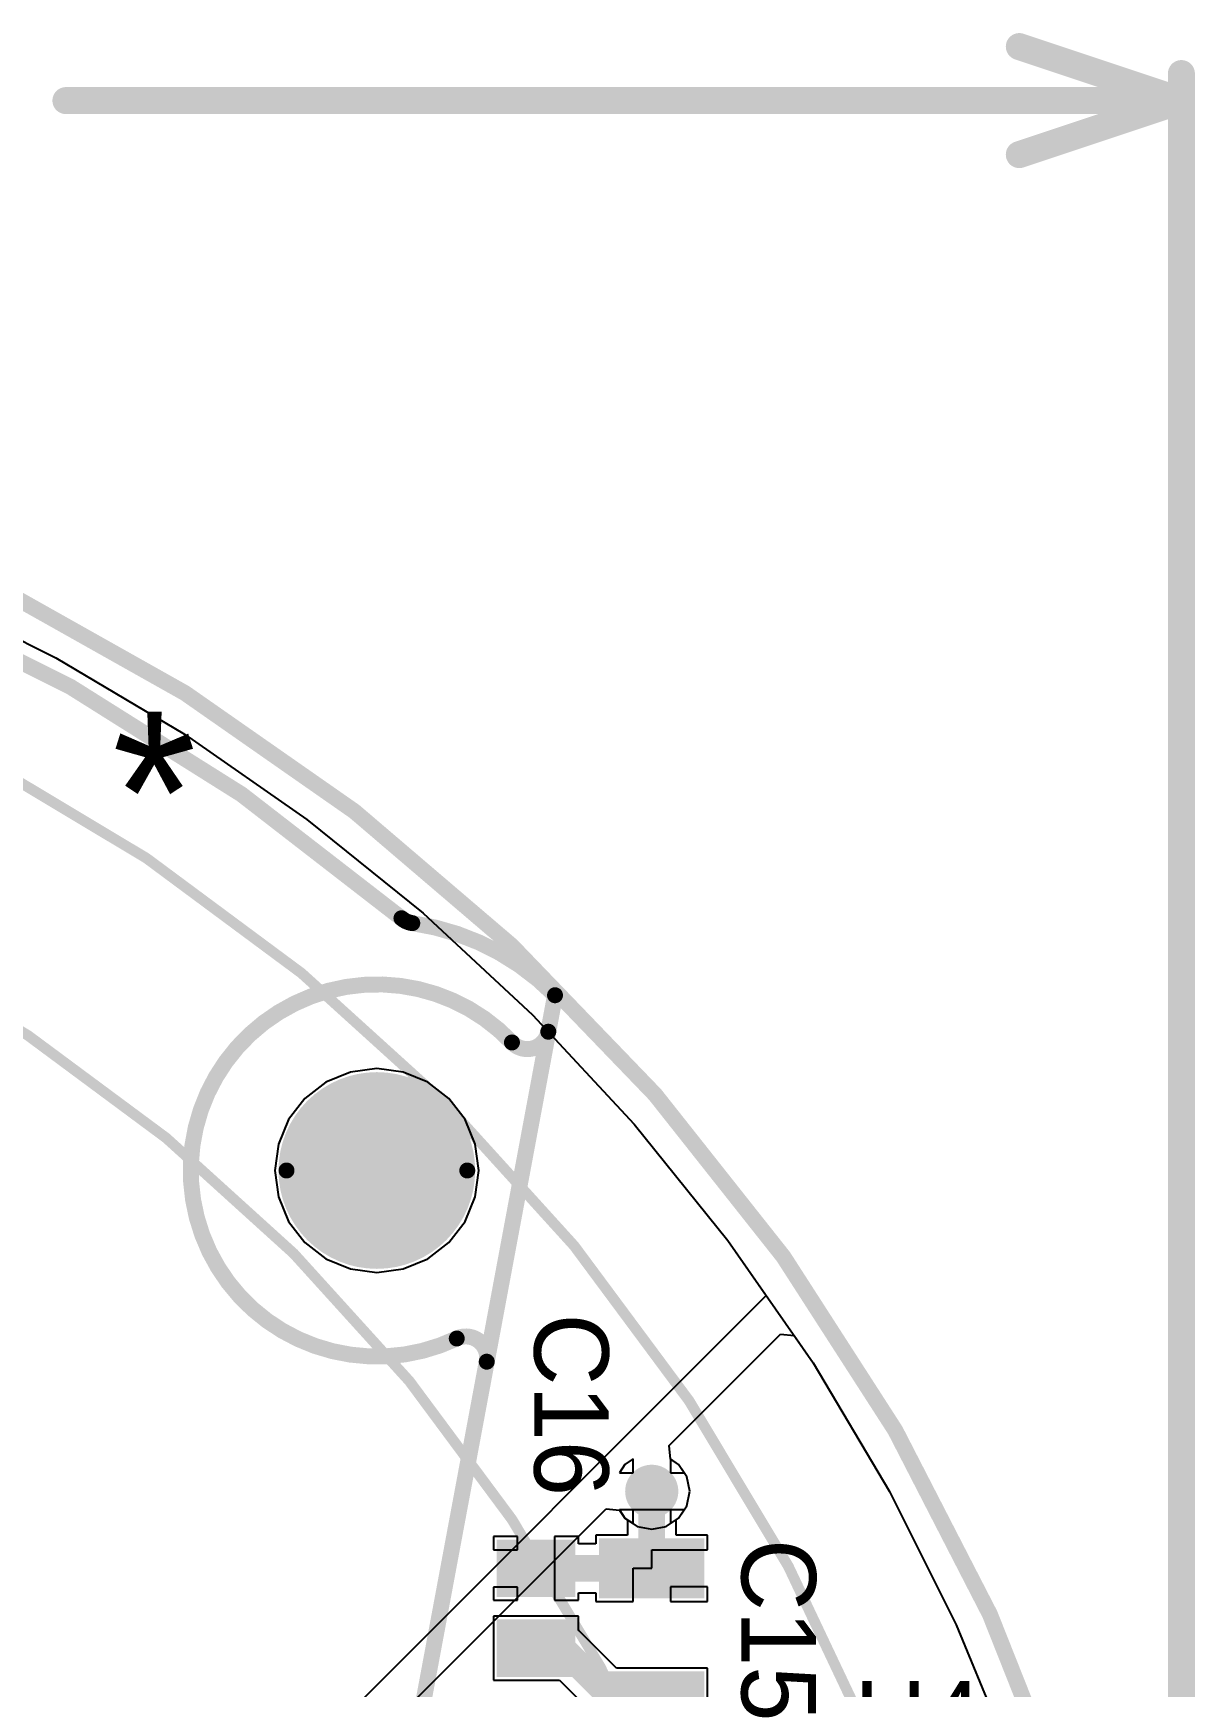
# Model space of a CAD drawing. Header units: millimetres. Extents: x 80 to 196, y 80 to 246.
# Drawn here: x 109.21 to 120.14, y 107.59 to 123.14 of the extents above; entities that cross this region are included whole.
import ezdxf

# ---------------------------------------------------------------- set-up
doc = ezdxf.new("R2010")
doc.units = ezdxf.units.MM
for name, color, linetype in [('BottomLayer', 5, 'Continuous'), ('BottomSolder', 6, 'Continuous'), ('DrillDrawing', 1, 'Continuous'), ('KeepOutLayer', 6, 'Continuous'), ('Mechanical1', 6, 'Continuous'), ('Mechanical15', 56, 'Continuous'), ('MidLayer1', 16, 'Continuous'), ('MidLayer2', 76, 'Continuous'), ('MultiLayer', 9, 'Continuous'), ('PadHoleLayer', 156, 'Continuous'), ('TopLayer', 1, 'Continuous'), ('TopOverlay', 2, 'Continuous'), ('TopPaste', 8, 'Continuous'), ('TopSolder', 216, 'Continuous'), ('ViaHoleLayer', 16, 'Continuous')]:
    doc.layers.add(name, color=color, linetype=linetype)

msp = doc.modelspace()

# ---------------------------------------------------------------- linework, layer by layer
at = {"layer": 'BottomLayer'}
for p, q in [((108.172, 117.893), (109.427, 117.265)), ((109.427, 117.265), (110.635, 116.548)), ((110.635, 116.548), (111.788, 115.747)), ((111.788, 115.747), (112.882, 114.866)), ((112.882, 114.866), (113.909, 113.909)), ((113.909, 113.909), (114.866, 112.882)), ((112.445, 113.403), (112.197, 113.371)), ((112.693, 113.371), (112.445, 113.403)), ((111.966, 113.275), (111.767, 113.123)), ((112.197, 113.371), (111.966, 113.275)), ((112.924, 113.275), (112.693, 113.371)), ((113.123, 113.123), (112.924, 113.275)), ((111.767, 113.123), (111.615, 112.924)), ((113.275, 112.924), (113.123, 113.123)), ((111.615, 112.924), (111.519, 112.693)), ((113.371, 112.693), (113.275, 112.924)), ((114.866, 112.882), (115.747, 111.788)), ((111.519, 112.693), (111.487, 112.445)), ((113.403, 112.445), (113.371, 112.693)), ((111.487, 112.445), (111.519, 112.197)), ((113.371, 112.197), (113.403, 112.445)), ((111.519, 112.197), (111.615, 111.966)), ((113.275, 111.966), (113.371, 112.197)), ((111.615, 111.966), (111.767, 111.767)), ((113.123, 111.767), (113.275, 111.966)), ((111.767, 111.767), (111.966, 111.615)), ((112.924, 111.615), (113.123, 111.767)), ((115.747, 111.788), (116.548, 110.635)), ((111.966, 111.615), (112.197, 111.519)), ((112.197, 111.519), (112.445, 111.487)), ((112.445, 111.487), (112.693, 111.519)), ((112.693, 111.519), (112.924, 111.615)), ((116.548, 110.635), (117.265, 109.427)), ((114.778, 109.68), (114.726, 109.603)), ((114.855, 109.732), (114.778, 109.68)), ((114.855, 109.603), (114.855, 109.732)), ((115.283, 109.68), (115.205, 109.732)), ((115.205, 109.732), (115.205, 109.603)), ((115.334, 109.603), (115.283, 109.68)), ((114.726, 109.603), (114.855, 109.603)), ((115.205, 109.603), (115.334, 109.603)), ((117.265, 109.427), (117.893, 108.172)), ((114.855, 109.253), (114.726, 109.253)), ((114.726, 109.253), (114.778, 109.176)), ((114.855, 109.124), (114.855, 109.253)), ((115.334, 109.253), (115.205, 109.253)), ((115.205, 109.253), (115.205, 109.124)), ((115.283, 109.176), (115.334, 109.253)), ((114.778, 109.176), (114.855, 109.124)), ((115.205, 109.124), (115.283, 109.176)), ((117.893, 108.172), (118.431, 106.874))]:
    msp.add_line(p, q, dxfattribs=at)
for points, const_width in [([(112.145, 112.445, 1), (112.745, 112.445, 1)], 0.6), ([(114.905, 109.428, 1), (115.155, 109.428, 1)], 0.25)]:
    msp.add_lwpolyline(points, format="xyb", close=True, dxfattribs=dict(at, const_width=const_width))
at = {"layer": 'BottomSolder', "const_width": 0.67}
msp.add_lwpolyline([(112.11, 112.445, 1), (112.78, 112.445, 1)], format="xyb", close=True, dxfattribs=at)
at = {"layer": 'DrillDrawing', "const_width": 0.254}
for points in [[(118.487, 123.014), (120.011, 122.506)], [(120.011, 100), (120.011, 122.76)], [(109.522, 122.506), (120.011, 122.506)], [(118.487, 121.998), (120.011, 122.506)]]:
    msp.add_lwpolyline(points, dxfattribs=at)
at = {"layer": 'DrillDrawing'}
for points, const_width in [([(118.423, 123.014, 1), (118.55, 123.014, 1)], 0.127), ([(119.947, 122.76, 1), (120.074, 122.76, 1)], 0.127), ([(109.458, 122.506, 1), (109.585, 122.506, 1)], 0.127), ([(119.947, 122.506, 1), (120.074, 122.506, 1)], 0.127), ([(119.947, 122.506, 1), (120.074, 122.506, 1)], 0.127), ([(119.947, 122.506, 1), (120.074, 122.506, 1)], 0.127), ([(118.423, 121.998, 1), (118.55, 121.998, 1)], 0.127), ([(114.98, 109.428, 1), (115.08, 109.428, 1)], 0.1)]:
    msp.add_lwpolyline(points, format="xyb", close=True, dxfattribs=dict(at, const_width=const_width))
at = {"layer": 'DrillDrawing', "const_width": 0.15}
msp.add_lwpolyline([(83.225, 110.891, -1.632083), (101.044, 80.027)], format="xyb", dxfattribs=at)
at = {"layer": 'KeepOutLayer', "const_width": 0.15}
msp.add_lwpolyline([(83.225, 110.891, -1.632083), (101.044, 80.027)], format="xyb", dxfattribs=at)
at = {"layer": 'Mechanical1', "const_width": 0.15}
for points in [[(83.225, 110.891, -1.632083), (101.044, 80.027)], [(88.057, 115.415, -0.355672), (112.677, 114.817)], [(112.778, 114.771, -0.142307), (112.677, 114.817)], [(112.778, 114.771, -0.164375), (114.121, 114.093)], [(113.196, 110.865, -1.961712), (113.715, 113.649)], [(114.057, 113.75, -0.612673), (113.715, 113.649)], [(113.196, 110.865, -0.612673), (113.479, 110.647)]]:
    msp.add_lwpolyline(points, format="xyb", dxfattribs=at)
at = {"layer": 'Mechanical1'}
for points, const_width in [([(112.639, 114.817, 1), (112.714, 114.817, 1)], 0.075), ([(112.639, 114.817, 1), (112.714, 114.817, 1)], 0.075), ([(112.741, 114.771, 1), (112.816, 114.771, 1)], 0.075), ([(112.741, 114.771, 1), (112.816, 114.771, 1)], 0.075), ([(114.083, 114.093, 1), (114.158, 114.093, 1)], 0.075), ([(114.083, 114.093, 1), (114.158, 114.093, 1)], 0.075), ([(113.678, 113.649, 1), (113.753, 113.649, 1)], 0.075), ([(113.678, 113.649, 1), (113.753, 113.649, 1)], 0.075), ([(114.02, 113.75, 1), (114.095, 113.75, 1)], 0.075), ([(113.295, 112.445, 1), (111.595, 112.445, 1)], 0.15), ([(111.558, 112.445, 1), (111.633, 112.445, 1)], 0.075), ([(113.258, 112.445, 1), (113.333, 112.445, 1)], 0.075), ([(113.159, 110.865, 1), (113.234, 110.865, 1)], 0.075), ([(113.159, 110.865, 1), (113.234, 110.865, 1)], 0.075), ([(113.441, 110.647, 1), (113.516, 110.647, 1)], 0.075)]:
    msp.add_lwpolyline(points, format="xyb", close=True, dxfattribs=dict(at, const_width=const_width))
at = {"layer": 'Mechanical1', "const_width": 0.15}
msp.add_lwpolyline([(110.718, 95.835), (114.121, 114.093)], dxfattribs=at)
at = {"layer": 'Mechanical15', "const_width": 0.1}
for points in [[(118.5, 100, 1), (81.5, 100, 1)], [(116.495, 100, 1), (83.505, 100, 1)]]:
    msp.add_lwpolyline(points, format="xyb", close=True, dxfattribs=at)
at = {"layer": 'MidLayer1'}
for p, q in [((108.172, 117.893), (109.427, 117.265)), ((109.427, 117.265), (110.635, 116.548)), ((110.635, 116.548), (111.788, 115.747)), ((111.788, 115.747), (112.882, 114.866)), ((112.882, 114.866), (113.909, 113.909)), ((113.909, 113.909), (114.866, 112.882)), ((112.445, 113.403), (112.197, 113.371)), ((112.693, 113.371), (112.445, 113.403)), ((111.966, 113.275), (111.767, 113.123)), ((112.197, 113.371), (111.966, 113.275)), ((112.924, 113.275), (112.693, 113.371)), ((113.123, 113.123), (112.924, 113.275)), ((111.767, 113.123), (111.615, 112.924)), ((113.275, 112.924), (113.123, 113.123)), ((111.615, 112.924), (111.519, 112.693)), ((113.371, 112.693), (113.275, 112.924)), ((114.866, 112.882), (115.747, 111.788)), ((111.519, 112.693), (111.487, 112.445)), ((113.403, 112.445), (113.371, 112.693)), ((111.487, 112.445), (111.519, 112.197)), ((113.371, 112.197), (113.403, 112.445)), ((111.519, 112.197), (111.615, 111.966)), ((113.275, 111.966), (113.371, 112.197)), ((111.615, 111.966), (111.767, 111.767)), ((113.123, 111.767), (113.275, 111.966)), ((111.767, 111.767), (111.966, 111.615)), ((112.924, 111.615), (113.123, 111.767)), ((115.747, 111.788), (116.548, 110.635)), ((111.966, 111.615), (112.197, 111.519)), ((112.197, 111.519), (112.445, 111.487)), ((112.445, 111.487), (112.693, 111.519)), ((112.693, 111.519), (112.924, 111.615)), ((116.548, 110.635), (117.265, 109.427)), ((114.778, 109.68), (114.726, 109.603)), ((114.855, 109.732), (114.778, 109.68)), ((114.855, 109.603), (114.855, 109.732)), ((115.283, 109.68), (115.205, 109.732)), ((115.205, 109.732), (115.205, 109.603)), ((115.334, 109.603), (115.283, 109.68)), ((114.726, 109.603), (114.855, 109.603)), ((115.205, 109.603), (115.334, 109.603)), ((117.265, 109.427), (117.893, 108.172)), ((114.855, 109.253), (114.726, 109.253)), ((114.726, 109.253), (114.778, 109.176)), ((114.855, 109.124), (114.855, 109.253)), ((115.334, 109.253), (115.205, 109.253)), ((115.205, 109.253), (115.205, 109.124)), ((115.283, 109.176), (115.334, 109.253)), ((114.778, 109.176), (114.855, 109.124)), ((115.205, 109.124), (115.283, 109.176)), ((117.893, 108.172), (118.431, 106.874))]:
    msp.add_line(p, q, dxfattribs=at)
for points, const_width in [([(112.145, 112.445, 1), (112.745, 112.445, 1)], 0.6), ([(114.905, 109.428, 1), (115.155, 109.428, 1)], 0.25)]:
    msp.add_lwpolyline(points, format="xyb", close=True, dxfattribs=dict(at, const_width=const_width))
at = {"layer": 'MidLayer2'}
for p, q in [((108.172, 117.893), (109.427, 117.265)), ((109.427, 117.265), (110.635, 116.548)), ((110.635, 116.548), (111.788, 115.747)), ((111.788, 115.747), (112.882, 114.866)), ((112.882, 114.866), (113.909, 113.909)), ((113.909, 113.909), (114.866, 112.882)), ((112.445, 113.403), (112.197, 113.371)), ((112.693, 113.371), (112.445, 113.403)), ((111.966, 113.275), (111.767, 113.123)), ((112.197, 113.371), (111.966, 113.275)), ((112.924, 113.275), (112.693, 113.371)), ((113.123, 113.123), (112.924, 113.275)), ((111.767, 113.123), (111.615, 112.924)), ((113.275, 112.924), (113.123, 113.123)), ((111.615, 112.924), (111.519, 112.693)), ((113.371, 112.693), (113.275, 112.924)), ((114.866, 112.882), (115.747, 111.788)), ((111.519, 112.693), (111.487, 112.445)), ((113.403, 112.445), (113.371, 112.693)), ((111.487, 112.445), (111.519, 112.197)), ((113.371, 112.197), (113.403, 112.445)), ((111.519, 112.197), (111.615, 111.966)), ((113.275, 111.966), (113.371, 112.197)), ((111.615, 111.966), (111.767, 111.767)), ((113.123, 111.767), (113.275, 111.966)), ((111.767, 111.767), (111.966, 111.615)), ((112.924, 111.615), (113.123, 111.767)), ((115.747, 111.788), (116.107, 111.27)), ((111.966, 111.615), (112.197, 111.519)), ((112.197, 111.519), (112.445, 111.487)), ((112.445, 111.487), (112.693, 111.519)), ((112.693, 111.519), (112.924, 111.615)), ((116.107, 111.27), (105.959, 101.122)), ((115.194, 109.858), (116.242, 110.905)), ((116.242, 110.905), (116.368, 110.894)), ((116.368, 110.894), (116.548, 110.635)), ((116.548, 110.635), (117.265, 109.427)), ((115.206, 109.731), (115.194, 109.858)), ((115.283, 109.68), (115.206, 109.731)), ((115.36, 109.565), (115.283, 109.68)), ((115.387, 109.428), (115.36, 109.565)), ((115.36, 109.291), (115.387, 109.428)), ((117.265, 109.427), (117.893, 108.172)), ((106.157, 100.82), (114.601, 109.264)), ((114.601, 109.264), (114.727, 109.252)), ((114.727, 109.252), (114.778, 109.176)), ((115.283, 109.176), (115.36, 109.291)), ((114.778, 109.176), (114.894, 109.098)), ((114.894, 109.098), (115.03, 109.071)), ((115.03, 109.071), (115.167, 109.098)), ((115.167, 109.098), (115.283, 109.176)), ((117.893, 108.172), (118.431, 106.874))]:
    msp.add_line(p, q, dxfattribs=at)
for points, const_width in [([(112.145, 112.445, 1), (112.745, 112.445, 1)], 0.6), ([(114.905, 109.428, 1), (115.155, 109.428, 1)], 0.25)]:
    msp.add_lwpolyline(points, format="xyb", close=True, dxfattribs=dict(at, const_width=const_width))
at = {"layer": 'MultiLayer'}
for points, const_width in [([(112.145, 112.445, 1), (112.745, 112.445, 1)], 0.6), ([(114.905, 109.428, 1), (115.155, 109.428, 1)], 0.25)]:
    msp.add_lwpolyline(points, format="xyb", close=True, dxfattribs=dict(at, const_width=const_width))
at = {"layer": 'PadHoleLayer', "const_width": 0.85}
msp.add_lwpolyline([(112.02, 112.445, 1), (112.87, 112.445, 1)], format="xyb", close=True, dxfattribs=at)
at = {"layer": 'TopLayer'}
for p, q in [((108.172, 117.893), (109.427, 117.265)), ((109.427, 117.265), (110.635, 116.548)), ((110.635, 116.548), (111.788, 115.747)), ((111.788, 115.747), (112.882, 114.866)), ((112.882, 114.866), (113.909, 113.909)), ((113.909, 113.909), (114.866, 112.882)), ((112.445, 113.403), (112.197, 113.371)), ((112.693, 113.371), (112.445, 113.403)), ((111.966, 113.275), (111.767, 113.123)), ((112.197, 113.371), (111.966, 113.275)), ((112.924, 113.275), (112.693, 113.371)), ((113.123, 113.123), (112.924, 113.275)), ((111.767, 113.123), (111.615, 112.924)), ((113.275, 112.924), (113.123, 113.123)), ((111.615, 112.924), (111.519, 112.693)), ((113.371, 112.693), (113.275, 112.924)), ((114.866, 112.882), (115.747, 111.788)), ((111.519, 112.693), (111.487, 112.445)), ((113.403, 112.445), (113.371, 112.693)), ((111.487, 112.445), (111.519, 112.197)), ((113.371, 112.197), (113.403, 112.445)), ((111.519, 112.197), (111.615, 111.966)), ((113.275, 111.966), (113.371, 112.197)), ((111.615, 111.966), (111.767, 111.767)), ((113.123, 111.767), (113.275, 111.966)), ((111.767, 111.767), (111.966, 111.615)), ((112.924, 111.615), (113.123, 111.767)), ((115.747, 111.788), (116.548, 110.635)), ((111.966, 111.615), (112.197, 111.519)), ((112.197, 111.519), (112.445, 111.487)), ((112.445, 111.487), (112.693, 111.519)), ((112.693, 111.519), (112.924, 111.615)), ((116.548, 110.635), (117.265, 109.427)), ((114.778, 109.68), (114.726, 109.603)), ((114.855, 109.732), (114.778, 109.68)), ((114.855, 109.603), (114.855, 109.732)), ((115.283, 109.68), (115.205, 109.732)), ((115.205, 109.732), (115.205, 109.603)), ((115.334, 109.603), (115.283, 109.68)), ((114.726, 109.603), (114.855, 109.603)), ((115.205, 109.603), (115.334, 109.603)), ((117.265, 109.427), (117.893, 108.172)), ((115.334, 109.253), (114.726, 109.253)), ((114.726, 109.253), (114.778, 109.176)), ((115.283, 109.176), (115.334, 109.253)), ((114.778, 109.176), (114.801, 109.16)), ((114.801, 109.16), (114.801, 109.016)), ((115.26, 109.16), (115.283, 109.176)), ((115.26, 109.016), (115.26, 109.16)), ((113.767, 109.003), (113.542, 109.003)), ((113.542, 109.003), (113.542, 108.878)), ((113.542, 108.878), (113.767, 108.878)), ((113.767, 108.878), (113.767, 109.003)), ((114.342, 109.003), (114.117, 109.003)), ((114.117, 109.003), (114.117, 108.703)), ((114.342, 108.933), (114.342, 109.003)), ((114.505, 108.933), (114.342, 108.933)), ((114.801, 109.016), (114.505, 109.016)), ((114.505, 109.016), (114.505, 108.933)), ((115.03, 108.704), (115.03, 108.879)), ((115.03, 108.879), (115.555, 108.879)), ((115.555, 109.016), (115.26, 109.016)), ((115.555, 108.879), (115.555, 109.016)), ((114.117, 108.703), (114.117, 108.403)), ((114.855, 108.391), (114.855, 108.704)), ((114.855, 108.704), (115.03, 108.704)), ((113.767, 108.528), (113.542, 108.528)), ((113.542, 108.528), (113.542, 108.403)), ((113.542, 108.403), (113.767, 108.403)), ((113.767, 108.403), (113.767, 108.528)), ((114.117, 108.403), (114.342, 108.403)), ((114.342, 108.403), (114.342, 108.474)), ((114.342, 108.474), (114.505, 108.474)), ((114.505, 108.474), (114.505, 108.391)), ((115.555, 108.529), (115.205, 108.529)), ((115.205, 108.529), (115.205, 108.391)), ((115.555, 108.391), (115.555, 108.529)), ((114.342, 108.253), (113.542, 108.253)), ((113.542, 108.253), (113.542, 107.653)), ((114.342, 108.12), (114.342, 108.253)), ((114.505, 108.391), (114.855, 108.391)), ((115.205, 108.391), (115.555, 108.391)), ((114.349, 108.115), (114.342, 108.12)), ((114.698, 107.766), (114.349, 108.115)), ((117.893, 108.172), (118.431, 106.874)), ((113.542, 107.653), (114.162, 107.653)), ((114.162, 107.653), (114.505, 107.31)), ((115.555, 107.766), (114.698, 107.766)), ((115.555, 107.141), (115.555, 107.766))]:
    msp.add_line(p, q, dxfattribs=at)
for points, const_width in [([(112.145, 112.445, 1), (112.745, 112.445, 1)], 0.6), ([(114.905, 109.428, 1), (115.155, 109.428, 1)], 0.25), ([(114.968, 109.428, 1), (115.093, 109.428, 1)], 0.125), ([(113.88, 108.703, 1), (114.005, 108.703, 1)], 0.125), ([(114.968, 108.704, 1), (115.093, 108.704, 1)], 0.125), ([(114.967, 108.703, 1), (115.092, 108.703, 1)], 0.125), ([(113.88, 107.953, 1), (114.005, 107.953, 1)], 0.125), ([(114.124, 107.953, 1), (114.249, 107.953, 1)], 0.125), ([(114.124, 107.953, 1), (114.249, 107.953, 1)], 0.125)]:
    msp.add_lwpolyline(points, format="xyb", close=True, dxfattribs=dict(at, const_width=const_width))
at = {"layer": 'TopLayer', "const_width": 0.25}
for points in [[(115.03, 108.704), (115.03, 109.428)], [(113.942, 108.703), (115.03, 108.703)], [(113.942, 107.953), (114.187, 107.953)], [(114.187, 107.953), (114.686, 107.454)]]:
    msp.add_lwpolyline(points, dxfattribs=at)
at = {"layer": 'TopLayer'}
for points in [[(113.642, 108.903), (113.642, 108.503), (114.242, 108.903), (114.242, 108.503)], [(114.605, 108.916), (114.605, 108.491), (115.455, 108.916), (115.455, 108.491)], [(113.642, 108.153), (113.642, 107.753), (114.242, 108.153), (114.242, 107.753)], [(114.605, 107.666), (114.605, 107.241), (115.455, 107.666), (115.455, 107.241)]]:
    msp.add_solid(points, dxfattribs=at)
at = {"layer": 'TopPaste'}
for points in [[(113.692, 108.853), (113.692, 108.553), (114.192, 108.853), (114.192, 108.553)], [(114.655, 108.866), (114.655, 108.541), (115.405, 108.866), (115.405, 108.541)], [(113.692, 108.103), (113.692, 107.803), (114.192, 108.103), (114.192, 107.803)], [(114.655, 107.616), (114.655, 107.291), (115.405, 107.616), (115.405, 107.291)]]:
    msp.add_solid(points, dxfattribs=at)
at = {"layer": 'TopSolder', "const_width": 0.67}
msp.add_lwpolyline([(112.11, 112.445, 1), (112.78, 112.445, 1)], format="xyb", close=True, dxfattribs=at)
at = {"layer": 'TopSolder'}
for points in [[(113.572, 108.973), (113.572, 108.433), (114.312, 108.973), (114.312, 108.433)], [(114.535, 108.986), (114.535, 108.421), (115.525, 108.986), (115.525, 108.421)], [(113.572, 108.223), (113.572, 107.683), (114.312, 108.223), (114.312, 107.683)], [(114.535, 107.736), (114.535, 107.171), (115.525, 107.736), (115.525, 107.171)]]:
    msp.add_solid(points, dxfattribs=at)
at = {"layer": 'ViaHoleLayer', "const_width": 0.1}
msp.add_lwpolyline([(114.98, 109.428, 1), (115.08, 109.428, 1)], format="xyb", close=True, dxfattribs=at)

# ---------------------------------------------------------------- texts
at = {"layer": 'DrillDrawing'}
msp.add_text('*', height=1.524, dxfattribs=at).set_placement((109.955, 115.237))
at = {"layer": 'TopOverlay'}
for s, rotation, p in [('C16', 270, (113.925, 111.1)), ('C15', 270, (115.874, 108.98)), ('U4', 360, (116.937, 106.944))]:
    msp.add_text(s, height=0.7, rotation=rotation, dxfattribs=at).set_placement(p)

doc.saveas('drawing.dxf')
